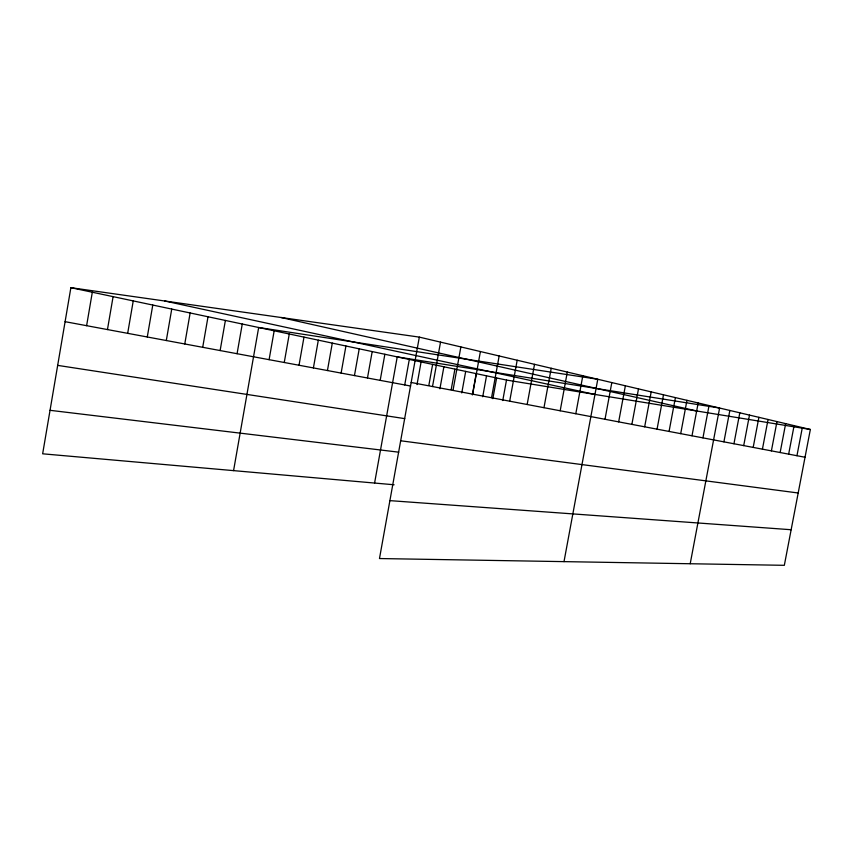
<?xml version="1.0" encoding="UTF-8"?>
<svg xmlns="http://www.w3.org/2000/svg" width="853" height="853" viewBox="0 0 853 853"><rect width="100%" height="100%" fill="white"/><g stroke="black" fill="none" stroke-linecap="round" stroke-linejoin="round"><path stroke-width="1.28" d="M419.324 337.116L379.478 558.544L784.333 565.315L810.35 429.475L419.324 337.116L70.874 287.685L42.65 453.807L394.097 484.771M86.611 325.686L92.316 292.227M107.457 329.567L113.097 296.631M127.673 333.331L133.239 300.906M147.281 336.978L152.783 305.043M166.303 340.528L171.741 309.063M184.77 343.962L190.144 312.966M202.705 347.31L208.015 316.762M220.127 350.551L225.384 320.44M237.07 353.707L242.263 324.023M233.573 470.621L258.672 327.499L597.782 379.265L564.004 561.637M269.1 359.667L274.176 330.793M284.252 362.493L289.274 333.992M299.019 365.244L303.988 337.106M313.403 367.92L318.329 340.155M327.435 370.533L332.297 343.109M341.115 373.081L345.934 345.998M354.453 375.565L359.22 348.824M367.472 377.996L372.196 351.575M380.182 380.363L384.863 354.262M374.584 483.054L397.231 356.885L719.601 408.043L690.205 563.748M404.717 384.938L409.301 359.444M417.01 384.618L421.094 361.939M428.846 385.364L432.631 364.391M432.514 386.537L440.532 342.128M439.913 388.808L443.891 366.779M451.194 389.618L454.905 369.114M452.996 390.429L460.876 346.926M461.772 392.934L465.685 371.396M472.349 394.939L476.219 373.625M472.658 394.161L480.399 351.543M482.723 396.752L486.53 375.821M491.541 397.743L499.154 355.968M492.842 398.671L496.617 377.954M502.758 400.547L506.501 380.054L70.874 287.685M509.689 401.187L517.185 360.233M527.154 404.503L534.522 364.327M543.979 407.691L551.219 368.272M560.176 410.773L567.309 372.068M575.796 413.737L582.823 375.736M605.001 419.281L611.814 382.581M618.66 421.872L625.366 385.78M631.87 424.378L638.492 388.883M644.665 426.809L651.191 391.879M657.055 429.166L663.495 394.79M669.061 431.447L675.405 397.605M680.705 433.655L686.964 400.334M691.996 435.798L698.17 402.979M702.947 437.877L709.046 405.548M723.909 441.854L729.848 410.464M733.953 443.763L739.807 412.809M743.709 445.618L749.488 415.102M753.188 447.409L758.903 417.32M762.422 449.168L768.063 419.484M771.4 450.874L776.976 421.595M780.143 452.527L785.656 423.642M788.652 454.148L794.1 425.636M796.947 455.715L802.332 427.577M389.896 500.636L791.157 529.734M50.039 410.314L398.735 452.175M400.665 440.777L798.184 492.991M57.673 365.383L404.77 418.642M506.501 380.054L810.35 429.475M65.095 321.677L410.634 386.036M411.157 382.485L805.029 457.251M164.693 300.992L594.573 394.374M280.978 317.487L697.082 411.05"/></g></svg>
